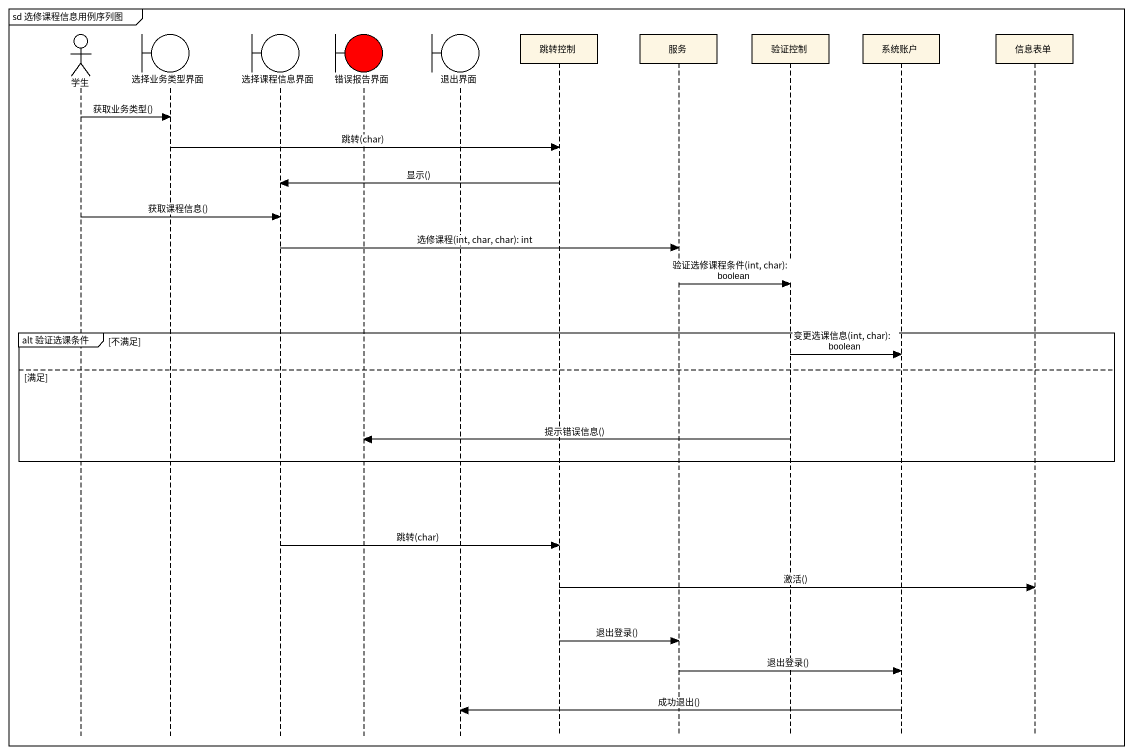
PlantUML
@startuml
mainframe sd 选修课程信息用例序列图
hide footbox
actor 学生
boundary 选择业务类型界面
boundary 选择课程信息界面
boundary 错误报告界面 #FF0000
boundary 退出界面
participant 跳转控制
participant 服务
participant 验证控制
participant 系统账户
participant 信息表单

学生 -> 选择业务类型界面 : 获取业务类型()
选择业务类型界面 -> 跳转控制 : 跳转(char)
跳转控制 -> 选择课程信息界面 : 显示()
学生 -> 选择课程信息界面 : 获取课程信息()
选择课程信息界面 -> 服务 : 选修课程(int, char, char): int
服务 -> 验证控制 : 验证选修课程条件(int, char): boolean
group alt 验证选课条件 [不满足]
  验证控制 -> 系统账户 : 变更选课信息(int, char): boolean
else 满足
  验证控制 -> 错误报告界面 : 提示错误信息()
end
选择课程信息界面 -> 跳转控制 : 跳转(char)
跳转控制 -> 信息表单 : 激活()
跳转控制 -> 服务 : 退出登录()
服务 -> 系统账户 : 退出登录()
系统账户 -> 退出界面 : 成功退出()
@enduml
